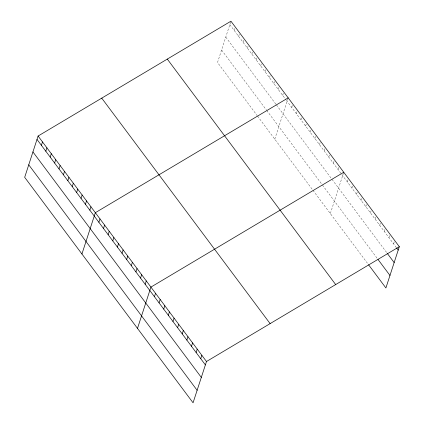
<?xml version="1.0" encoding="UTF-8"?>
<svg xmlns="http://www.w3.org/2000/svg" width="424" height="424" viewBox="0 0 424 424"><rect width="100%" height="100%" fill="white"/><g stroke="black" fill="none" stroke-linecap="round" stroke-linejoin="round"><path stroke-width="0.32" stroke-dasharray="2.12 1.59" d="M230.751 21.767L217.517 62.492L257.151 115.567M234.239 30.486L235.341 27.099M238.643 36.385L239.74 32.992M243.047 42.283L244.144 38.891M247.446 48.177L248.549 44.79M251.851 54.076L252.953 50.684M256.255 59.975L257.357 56.583M260.659 65.868L261.576 63.044M265.064 71.767L266.166 68.375M269.468 77.666L270.57 74.274M273.872 83.56L274.975 80.173M278.276 89.459L279.379 86.067M282.681 95.358L283.783 91.966M274.768 139.157L288.002 98.426M291.712 107.452L292.814 104.066M296.344 113.653L297.447 110.261M300.976 119.854L302.079 116.462M305.609 126.055L306.706 122.663M310.236 132.256L311.338 128.864M314.868 138.457L315.97 135.065M319.5 144.658L320.417 141.833M324.127 150.859L325.229 147.467M328.759 157.06L329.861 153.668M333.391 163.261L334.494 159.869M338.018 169.462L339.121 166.07M330.333 213.564L343.567 172.833M347.283 181.859L348.385 178.472M351.909 188.06L353.012 184.673M356.542 194.261L357.644 190.874M361.174 200.462L362.276 197.075M365.806 206.663L366.903 203.271M370.433 212.864L371.535 209.472M375.065 219.065L376.168 215.673M379.697 225.266L380.794 221.874M384.324 231.467L385.427 228.075M388.956 237.668L390.059 234.276M393.589 243.869L394.691 240.477M229.834 24.592L285.983 99.778M286.348 100.271L341.495 174.11M341.877 174.624L396.286 247.483M225.769 37.1L276.045 104.426M276.416 104.913L331.642 178.87M332.029 179.384L386.821 252.757M221.582 49.984L266.357 109.938M266.723 110.431L322.049 184.519M322.436 185.039L377.233 258.412M257.522 116.059L312.583 189.793M312.97 190.312L367.38 263.166"/><path stroke-width="0.64" d="M38.096 136.03L24.682 177.322L193.063 402.8L206.483 361.508L399.318 246.678L230.937 21.2L38.096 136.03L206.483 361.508M41.398 145.315L42.501 141.929M45.803 151.214L46.905 147.822M50.207 157.113L51.309 153.721M54.611 163.007L55.714 159.62M59.016 168.906L60.118 165.514M63.42 174.805L64.522 171.413M67.824 180.698L68.927 177.306M72.228 186.597L73.331 183.205M76.633 192.491L77.735 189.104M81.037 198.39L82.139 194.998M85.441 204.288L86.538 200.897M89.846 210.182L90.943 206.795M81.933 253.987L95.347 212.689L288.188 97.865M98.877 222.282L99.979 218.89M103.509 228.483L104.611 225.091M108.141 234.684L109.238 231.292M112.768 240.885L113.871 237.493M117.4 247.086L118.503 243.694M122.033 253.287L123.13 249.895M126.659 259.488L127.762 256.096M131.292 265.689L132.394 262.297M135.924 271.89L137.026 268.498M140.551 278.086L141.653 274.699M145.183 284.287L146.285 280.9M137.498 328.393L150.918 287.101L343.753 172.271M154.442 296.689L155.544 293.302M159.074 302.89L160.177 299.503M163.706 309.091L164.809 305.699M168.339 315.292L169.436 311.9M172.966 321.493L174.068 318.101M177.598 327.694L178.7 324.302M182.23 333.895L183.327 330.503M186.857 340.096L187.959 336.704M191.489 346.297L192.591 342.905M196.121 352.498L197.224 349.106M200.748 358.699L201.851 355.307M399.318 246.678L385.904 287.97L368.536 264.719M396.673 248.003L398.216 250.07M387.207 253.276L394.156 262.578M378.007 259.446L389.969 275.462M167.3 59.095L335.681 284.573M101.733 98.135L270.12 323.613M36.994 139.422L205.38 364.9M32.934 151.93L201.315 377.402M28.747 164.814L197.128 390.292"/></g></svg>
